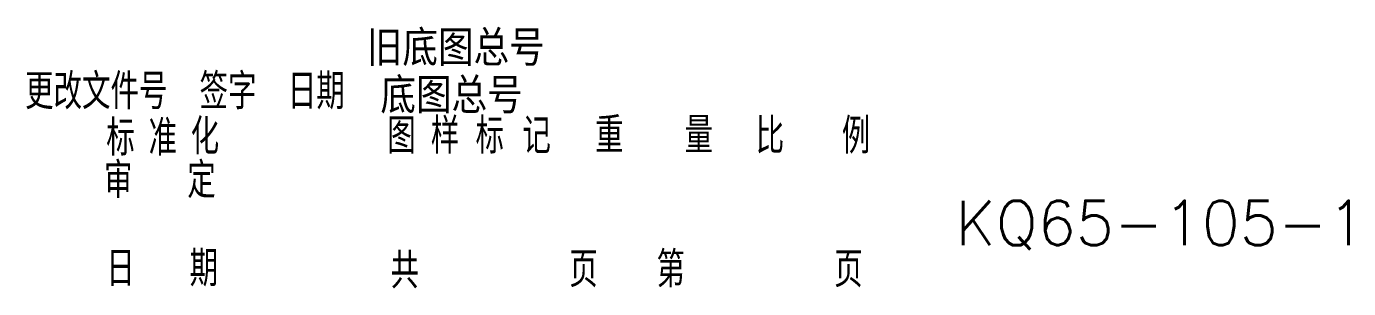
# Model space of a CAD drawing. Header units: millimetres. Extents: x 1188 to 14709, y -1491 to 2629.
# Drawn here: x 4593.9 to 4742.5, y 412.5 to 442 of the extents above; entities that cross this region are included whole.
import ezdxf

# ---------------------------------------------------------------- set-up
doc = ezdxf.new("R2010")
doc.units = ezdxf.units.MM
doc.layers.get('0').update_dxf_attribs({"lineweight": 50})
doc.layers.add('1', color=3, linetype='Continuous', lineweight=15)
doc.styles.add('GB2312', font='')
doc.styles.add('HZ', font='txt', dxfattribs={"width": 0.8, "bigfont": 'hztxt'})
doc.styles.add('HZTXT', font='txt', dxfattribs={"bigfont": 'HZTXT'})
doc.styles.get('GB2312').set_extended_font_data('FangSong_GB2312')

msp = doc.modelspace()

# ---------------------------------------------------------------- texts
at = {"color": 3, "insert": (4698.34269, 422.38001), "char_height": 5, "width": 36.1292, "attachment_point": 1, "style": 'GB2312'}
msp.add_mtext('{\\Ftxt,hztxt|c134;KQ65-105-1}', dxfattribs=at)
at = {"layer": '1', "style": 'HZTXT'}
for s, p in [('旧底图总号', (4632.18058, 437.52825)), ('底图总号', (4633.70612, 432.19156))]:
    msp.add_text(s, height=4, dxfattribs=at).set_placement(p)
at = {"layer": '1', "style": 'HZ', "width": 0.8}
for s, p in [('更改文件号', (4593.79045, 432.661)), ('签字', (4613.38523, 432.661)), ('日期', (4623.30694, 432.661)), ('标', (4602.91268, 427.43894)), ('准', (4607.66197, 427.43894)), ('化', (4612.39271, 427.58591)), ('图', (4634.47595, 427.66382)), ('样', (4639.37556, 427.66382)), ('标', (4644.39766, 427.66382)), ('记', (4649.66474, 427.66382)), ('重', (4657.82947, 427.73584)), ('量', (4667.87913, 427.73584)), ('比', (4675.87765, 427.66382)), ('例', (4685.55438, 427.66382)), ('审', (4602.65842, 422.67986)), ('定', (4612.01596, 422.67986)), ('日', (4602.91268, 412.76886)), ('期', (4612.27022, 412.76886)), ('共', (4634.84342, 412.52531)), ('页', (4654.93182, 412.67229)), ('第', (4664.73104, 412.67229)), ('页', (4684.69695, 412.67229))]:
    msp.add_text(s, height=4, dxfattribs=at).set_placement(p)

doc.saveas('drawing.dxf')
